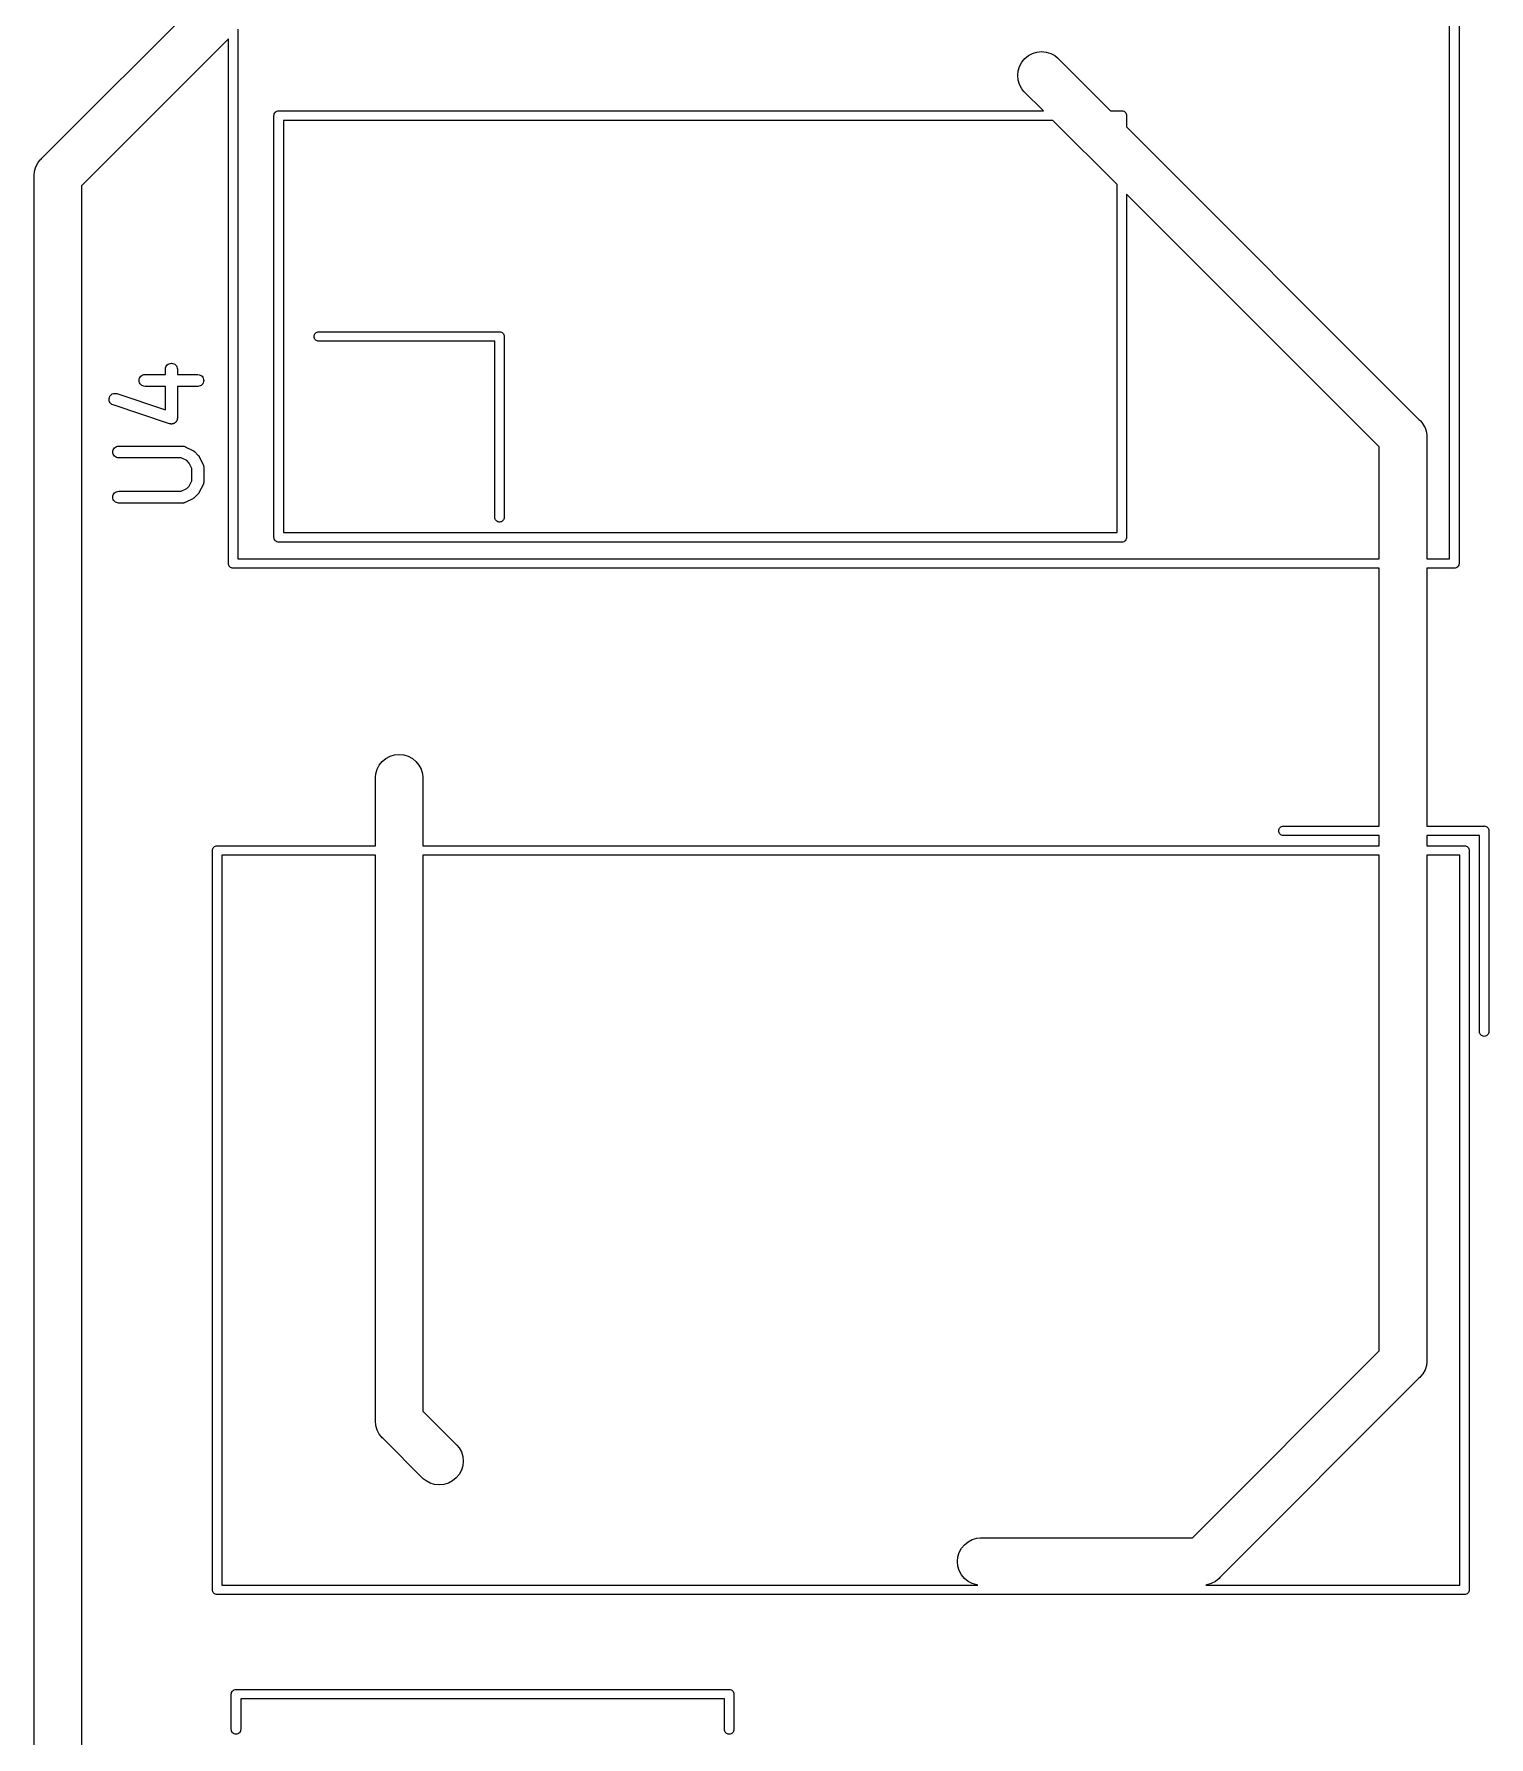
# Model space of a CAD drawing. Extents: x 104.3 to 159.2, y -93 to -16.3.
# Drawn here: x 106.63 to 125.04, y -69.78 to -48.24 of the extents above; entities that cross this region are included whole.
import ezdxf

# ---------------------------------------------------------------- set-up
doc = ezdxf.new("R2010")
doc.units = 0
doc.layers.add('BLACK', color=7, linetype='CONTINUOUS')

msp = doc.modelspace()

# ---------------------------------------------------------------- linework, layer by layer
at = {"layer": 'BLACK', "linetype": 'CONTINUOUS'}
for p, q in [((124.542, -54.88), (124.542, -46.528)), ((124.662, -46.528), (124.662, -54.9371)), ((106.732, -49.8155), (109.092, -47.4557)), ((109.212, -48.1843), (109.212, -54.88)), ((109.092, -48.3043), (107.234, -50.1623)), ((109.092, -54.9371), (109.092, -48.3043)), ((119.084, -48.7092), (119.101, -48.6526)), ((119.101, -48.6526), (119.129, -48.6005)), ((119.129, -48.6005), (119.167, -48.5548)), ((119.167, -48.5548), (119.213, -48.5174)), ((119.213, -48.5174), (119.265, -48.4895)), ((119.265, -48.4895), (119.321, -48.4723)), ((119.321, -48.4723), (119.38, -48.4665)), ((119.38, -48.4665), (119.439, -48.4723)), ((119.439, -48.4723), (119.495, -48.4895)), ((119.495, -48.4895), (119.547, -48.5174)), ((119.547, -48.5174), (119.582, -48.5455)), ((119.582, -48.5455), (120.252, -49.216)), ((119.079, -48.768), (119.084, -48.7092)), ((119.084, -48.8268), (119.079, -48.768)), ((119.101, -48.8834), (119.084, -48.8268)), ((119.129, -48.9355), (119.101, -48.8834)), ((119.157, -48.9697), (119.129, -48.9355)), ((119.404, -49.216), (119.157, -48.9697)), ((109.668, -49.276), (109.669, -49.2642)), ((109.668, -49.279), (109.668, -49.276)), ((109.668, -54.6071), (109.668, -49.279)), ((109.669, -49.2642), (109.672, -49.2529)), ((109.672, -49.2529), (109.678, -49.2425)), ((109.678, -49.2425), (109.685, -49.2334)), ((109.685, -49.2334), (109.695, -49.2259)), ((109.695, -49.2259), (109.705, -49.2203)), ((109.705, -49.2203), (109.716, -49.2169)), ((109.716, -49.2169), (109.725, -49.216)), ((109.725, -49.216), (109.728, -49.2157)), ((109.725, -49.216), (109.725, -49.216)), ((109.728, -49.2157), (109.731, -49.216)), ((109.731, -49.216), (119.404, -49.216)), ((120.252, -49.216), (120.393, -49.216)), ((120.393, -49.216), (120.396, -49.2157)), ((120.396, -49.2157), (120.399, -49.216)), ((120.399, -49.216), (120.399, -49.216)), ((120.399, -49.216), (120.408, -49.2169)), ((120.408, -49.2169), (120.419, -49.2203)), ((120.419, -49.2203), (120.429, -49.2259)), ((120.429, -49.2259), (120.439, -49.2334)), ((120.439, -49.2334), (120.446, -49.2425)), ((120.446, -49.2425), (120.452, -49.2529)), ((120.452, -49.2529), (120.455, -49.2642)), ((120.455, -49.2642), (120.456, -49.276)), ((120.456, -49.276), (120.456, -49.2789)), ((120.456, -49.2789), (120.456, -49.4197)), ((109.788, -49.336), (109.788, -54.55)), ((119.524, -49.336), (109.788, -49.336)), ((120.336, -50.1483), (119.524, -49.336)), ((120.456, -49.4197), (124.154, -53.1175)), ((106.638, -49.9792), (106.655, -49.9226)), ((106.655, -49.9226), (106.683, -49.8705)), ((106.683, -49.8705), (106.711, -49.8363)), ((106.711, -49.8363), (106.721, -49.8248)), ((106.711, -49.8363), (106.711, -49.8363)), ((106.721, -49.8248), (106.732, -49.8155)), ((106.633, -50.038), (106.638, -49.9792)), ((106.634, -50.0527), (106.633, -50.038)), ((106.634, -71.8673), (106.634, -50.0527)), ((107.234, -50.1623), (107.234, -71.7577)), ((120.336, -54.55), (120.336, -50.1483)), ((123.652, -53.4643), (120.456, -50.2683)), ((120.456, -50.2683), (120.456, -54.6071)), ((110.176, -52.07), (110.177, -52.0582)), ((110.177, -52.0818), (110.176, -52.07)), ((110.177, -52.0582), (110.18, -52.0469)), ((110.18, -52.0931), (110.177, -52.0818)), ((110.18, -52.0469), (110.186, -52.0365)), ((110.186, -52.1035), (110.18, -52.0931)), ((110.186, -52.0365), (110.193, -52.0274)), ((110.193, -52.1126), (110.186, -52.1035)), ((110.193, -52.0274), (110.203, -52.0199)), ((110.203, -52.1201), (110.193, -52.1126)), ((110.203, -52.0199), (110.213, -52.0143)), ((110.213, -52.1257), (110.203, -52.1201)), ((110.213, -52.0143), (110.224, -52.0109)), ((110.224, -52.0109), (110.233, -52.01)), ((110.233, -52.01), (112.519, -52.01)), ((112.519, -52.01), (112.522, -52.0097)), ((112.522, -52.0097), (112.525, -52.01)), ((112.525, -52.01), (112.525, -52.01)), ((112.525, -52.01), (112.534, -52.0109)), ((112.534, -52.0109), (112.545, -52.0143)), ((112.545, -52.0143), (112.555, -52.0199)), ((112.555, -52.0199), (112.565, -52.0274)), ((112.565, -52.0274), (112.572, -52.0365)), ((112.572, -52.0365), (112.578, -52.0469)), ((112.578, -52.0469), (112.581, -52.0582)), ((112.581, -52.0582), (112.582, -52.07)), ((112.582, -52.07), (112.582, -52.0729)), ((112.582, -52.0729), (112.582, -54.3531)), ((110.224, -52.1291), (110.213, -52.1257)), ((110.233, -52.13), (110.224, -52.1291)), ((112.462, -52.13), (110.233, -52.13)), ((112.462, -54.353), (112.462, -52.13)), ((108.009, -52.5564), (108.023, -52.5521)), ((108.023, -52.5521), (108.038, -52.5507)), ((108.038, -52.5507), (108.296, -52.5507)), ((108.296, -52.4818), (108.298, -52.4673)), ((108.296, -52.4829), (108.296, -52.4818)), ((108.296, -52.5507), (108.296, -52.4829)), ((108.298, -52.4673), (108.302, -52.4533)), ((108.302, -52.4533), (108.309, -52.4405)), ((108.309, -52.4405), (108.319, -52.4293)), ((108.319, -52.4293), (108.33, -52.4201)), ((108.33, -52.4201), (108.343, -52.4133)), ((108.343, -52.4133), (108.357, -52.4092)), ((108.357, -52.4092), (108.372, -52.4079)), ((108.372, -52.4079), (108.386, -52.4094)), ((108.386, -52.4094), (108.4, -52.4137)), ((108.4, -52.4137), (108.413, -52.4207)), ((108.413, -52.4207), (108.424, -52.43)), ((108.424, -52.43), (108.434, -52.4414)), ((108.434, -52.4414), (108.44, -52.4543)), ((108.44, -52.4543), (108.445, -52.4683)), ((108.445, -52.4683), (108.446, -52.4829)), ((108.446, -52.4829), (108.446, -52.5507)), ((108.446, -52.5507), (108.704, -52.5507)), ((108.704, -52.5507), (108.705, -52.5507)), ((108.705, -52.5507), (108.72, -52.5524)), ((108.72, -52.5524), (108.734, -52.5568)), ((107.963, -52.6252), (107.964, -52.6106)), ((107.964, -52.6398), (107.963, -52.6252)), ((107.964, -52.6106), (107.969, -52.5966)), ((107.968, -52.6538), (107.964, -52.6398)), ((107.975, -52.6668), (107.968, -52.6538)), ((107.969, -52.5966), (107.976, -52.5838)), ((107.984, -52.6782), (107.975, -52.6668)), ((107.976, -52.5838), (107.985, -52.5725)), ((107.995, -52.6876), (107.984, -52.6782)), ((107.985, -52.5725), (107.996, -52.5632)), ((108.008, -52.6946), (107.995, -52.6876)), ((107.996, -52.5632), (108.009, -52.5564)), ((108.022, -52.6991), (108.008, -52.6946)), ((108.037, -52.7007), (108.022, -52.6991)), ((108.038, -52.7007), (108.037, -52.7007)), ((108.296, -52.7007), (108.038, -52.7007)), ((108.296, -52.9978), (108.296, -52.7007)), ((108.704, -52.7007), (108.446, -52.7007)), ((108.446, -52.7007), (108.446, -53.1019)), ((108.719, -52.6993), (108.704, -52.7007)), ((108.733, -52.6951), (108.719, -52.6993)), ((108.746, -52.6882), (108.733, -52.6951)), ((108.734, -52.5568), (108.747, -52.5638)), ((108.757, -52.6789), (108.746, -52.6882)), ((108.747, -52.5638), (108.758, -52.5732)), ((108.767, -52.6677), (108.757, -52.6789)), ((108.758, -52.5732), (108.767, -52.5846)), ((108.767, -52.5846), (108.774, -52.5976)), ((108.774, -52.6548), (108.767, -52.6677)), ((108.774, -52.5976), (108.778, -52.6117)), ((108.778, -52.6408), (108.774, -52.6548)), ((108.778, -52.6117), (108.779, -52.6262)), ((108.779, -52.6262), (108.778, -52.6408)), ((107.582, -52.8538), (107.586, -52.8396)), ((107.582, -52.8685), (107.582, -52.8538)), ((107.584, -52.8829), (107.582, -52.8685)), ((107.589, -52.8966), (107.584, -52.8829)), ((107.586, -52.8396), (107.592, -52.8263)), ((107.597, -52.9091), (107.589, -52.8966)), ((107.592, -52.8263), (107.6, -52.8144)), ((107.607, -52.9199), (107.597, -52.9091)), ((107.6, -52.8144), (107.611, -52.8044)), ((107.619, -52.9285), (107.607, -52.9199)), ((107.611, -52.8044), (107.623, -52.7966)), ((107.632, -52.9346), (107.619, -52.9285)), ((107.623, -52.7966), (107.637, -52.7914)), ((107.633, -52.935), (107.632, -52.9346)), ((108.347, -53.1731), (107.633, -52.935)), ((107.637, -52.7914), (107.652, -52.789)), ((107.652, -52.789), (107.666, -52.7894)), ((107.666, -52.7894), (107.68, -52.7927)), ((107.68, -52.7927), (108.296, -52.9978)), ((108.352, -53.174), (108.347, -53.1731)), ((108.356, -53.1754), (108.352, -53.174)), ((108.359, -53.1757), (108.356, -53.1754)), ((108.362, -53.1763), (108.359, -53.1757)), ((108.366, -53.1764), (108.362, -53.1763)), ((108.371, -53.1769), (108.366, -53.1764)), ((108.373, -53.1766), (108.371, -53.1769)), ((108.376, -53.1767), (108.373, -53.1766)), ((108.381, -53.176), (108.376, -53.1767)), ((108.385, -53.1756), (108.381, -53.176)), ((108.388, -53.1748), (108.385, -53.1756)), ((108.391, -53.1743), (108.388, -53.1748)), ((108.395, -53.1727), (108.391, -53.1743)), ((108.399, -53.1714), (108.395, -53.1727)), ((108.402, -53.1701), (108.399, -53.1714)), ((108.404, -53.1691), (108.402, -53.1701)), ((108.408, -53.1667), (108.404, -53.1691)), ((108.412, -53.1647), (108.408, -53.1667)), ((108.414, -53.1629), (108.412, -53.1647)), ((108.417, -53.1614), (108.414, -53.1629)), ((108.42, -53.1583), (108.417, -53.1614)), ((108.424, -53.1555), (108.42, -53.1583)), ((108.425, -53.1533), (108.424, -53.1555)), ((108.427, -53.1513), (108.425, -53.1533)), ((108.43, -53.1477), (108.427, -53.1513)), ((108.433, -53.1443), (108.43, -53.1477)), ((108.434, -53.1418), (108.433, -53.1443)), ((108.436, -53.1394), (108.434, -53.1418)), ((108.438, -53.1354), (108.436, -53.1394)), ((108.44, -53.1315), (108.438, -53.1354)), ((108.441, -53.1287), (108.44, -53.1315)), ((108.442, -53.1261), (108.441, -53.1287)), ((108.443, -53.1218), (108.442, -53.1261)), ((108.444, -53.1175), (108.443, -53.1218)), ((108.445, -53.1147), (108.444, -53.1175)), ((108.446, -53.1074), (108.445, -53.1119)), ((108.445, -53.1119), (108.445, -53.1147)), ((108.446, -53.1019), (108.446, -53.103)), ((108.446, -53.103), (108.446, -53.1074)), ((124.154, -53.1175), (124.165, -53.1268)), ((124.165, -53.1268), (124.175, -53.1383)), ((124.175, -53.1383), (124.203, -53.1725)), ((124.203, -53.1725), (124.205, -53.1769)), ((124.205, -53.1769), (124.231, -53.2246)), ((124.231, -53.2246), (124.248, -53.2812)), ((124.248, -53.2812), (124.252, -53.3253)), ((124.252, -53.3253), (124.252, -53.3253)), ((124.252, -53.3253), (124.253, -53.34)), ((124.253, -53.34), (124.252, -53.3547)), ((124.252, -53.3547), (124.252, -54.88)), ((107.629, -53.53), (107.631, -53.5154)), ((107.631, -53.5445), (107.629, -53.53)), ((107.631, -53.5154), (107.635, -53.5014)), ((107.635, -53.5586), (107.631, -53.5445)), ((107.635, -53.5014), (107.642, -53.4885)), ((107.642, -53.5715), (107.635, -53.5586)), ((107.642, -53.4885), (107.652, -53.4773)), ((107.651, -53.583), (107.642, -53.5715)), ((107.662, -53.5924), (107.651, -53.583)), ((107.652, -53.4773), (107.663, -53.468)), ((107.675, -53.5994), (107.662, -53.5924)), ((107.663, -53.468), (107.676, -53.4611)), ((107.689, -53.6038), (107.675, -53.5994)), ((107.676, -53.4611), (107.69, -53.4569)), ((107.703, -53.6055), (107.689, -53.6038)), ((107.69, -53.4569), (107.704, -53.4555)), ((107.704, -53.6055), (107.703, -53.6055)), ((107.704, -53.4555), (108.514, -53.4555)), ((108.496, -53.6055), (107.704, -53.6055)), ((108.565, -53.6397), (108.496, -53.6055)), ((108.514, -53.4555), (108.515, -53.4555)), ((108.515, -53.4555), (108.517, -53.4557)), ((108.517, -53.4557), (108.519, -53.4557)), ((108.519, -53.4557), (108.524, -53.4565)), ((108.524, -53.4565), (108.529, -53.4571)), ((108.529, -53.4571), (108.532, -53.4578)), ((108.532, -53.4578), (108.534, -53.4582)), ((108.534, -53.4582), (108.539, -53.46)), ((108.539, -53.46), (108.543, -53.4615)), ((108.543, -53.4615), (108.545, -53.4626)), ((108.545, -53.4626), (108.547, -53.4634)), ((108.547, -53.4634), (108.643, -53.511)), ((108.643, -53.511), (108.644, -53.5115)), ((108.644, -53.5115), (108.647, -53.5138)), ((108.647, -53.5138), (108.651, -53.5158)), ((108.651, -53.5158), (108.653, -53.5178)), ((108.653, -53.5178), (108.656, -53.5195)), ((108.656, -53.5195), (108.659, -53.5224)), ((108.659, -53.5224), (108.662, -53.5251)), ((108.662, -53.5251), (108.71, -53.5727)), ((108.71, -53.5727), (108.711, -53.5734)), ((108.711, -53.5734), (108.713, -53.5767)), ((108.713, -53.5767), (108.716, -53.5798)), ((108.716, -53.5798), (108.718, -53.5824)), ((108.718, -53.5824), (108.72, -53.5849)), ((108.72, -53.5849), (108.722, -53.5886)), ((108.722, -53.5886), (108.724, -53.5922)), ((108.724, -53.5922), (108.771, -53.6874)), ((123.652, -54.88), (123.652, -53.4643)), ((108.595, -53.6701), (108.565, -53.6397)), ((108.629, -53.7387), (108.595, -53.6701)), ((108.629, -53.8937), (108.629, -53.7387)), ((108.771, -53.6874), (108.772, -53.6883)), ((108.772, -53.6883), (108.773, -53.6904)), ((108.773, -53.6904), (108.774, -53.6924)), ((108.774, -53.6924), (108.775, -53.6973)), ((108.775, -53.6973), (108.777, -53.7021)), ((108.777, -53.7021), (108.777, -53.7043)), ((108.777, -53.7043), (108.778, -53.7064)), ((108.778, -53.7064), (108.778, -53.7115)), ((108.778, -53.7115), (108.779, -53.7165)), ((108.779, -53.7165), (108.779, -53.7188)), ((108.779, -53.7188), (108.779, -53.721)), ((108.779, -53.721), (108.779, -53.9114)), ((107.635, -54.0728), (107.642, -54.06)), ((107.642, -54.06), (107.652, -54.0487)), ((107.652, -54.0487), (107.663, -54.0394)), ((107.663, -54.0394), (107.676, -54.0326)), ((107.676, -54.0326), (107.69, -54.0283)), ((107.69, -54.0283), (107.704, -54.0269)), ((107.704, -54.0269), (108.496, -54.0269)), ((108.496, -54.0269), (108.565, -53.9926)), ((108.565, -53.9926), (108.595, -53.9622)), ((108.595, -53.9622), (108.629, -53.8937)), ((108.71, -54.0597), (108.662, -54.1073)), ((108.712, -54.0564), (108.71, -54.0597)), ((108.715, -54.0534), (108.712, -54.0564)), ((108.717, -54.0508), (108.715, -54.0534)), ((108.719, -54.0484), (108.717, -54.0508)), ((108.721, -54.0447), (108.719, -54.0484)), ((108.723, -54.0411), (108.721, -54.0447)), ((108.724, -54.0402), (108.723, -54.0411)), ((108.771, -53.945), (108.724, -54.0402)), ((108.772, -53.9429), (108.771, -53.945)), ((108.773, -53.941), (108.772, -53.9429)), ((108.775, -53.9361), (108.773, -53.941)), ((108.777, -53.9313), (108.775, -53.9361)), ((108.778, -53.927), (108.777, -53.9291)), ((108.777, -53.9291), (108.777, -53.9313)), ((108.779, -53.9169), (108.778, -53.9219)), ((108.778, -53.9219), (108.778, -53.927)), ((108.779, -53.9114), (108.779, -53.9125)), ((108.779, -53.9125), (108.779, -53.9147)), ((108.779, -53.9147), (108.779, -53.9169)), ((107.629, -54.1014), (107.631, -54.0868)), ((107.631, -54.116), (107.629, -54.1014)), ((107.631, -54.0868), (107.635, -54.0728)), ((107.635, -54.13), (107.631, -54.116)), ((107.642, -54.143), (107.635, -54.13)), ((107.651, -54.1544), (107.642, -54.143)), ((107.662, -54.1638), (107.651, -54.1544)), ((107.675, -54.1708), (107.662, -54.1638)), ((107.689, -54.1753), (107.675, -54.1708)), ((107.703, -54.1769), (107.689, -54.1753)), ((107.704, -54.1769), (107.703, -54.1769)), ((108.514, -54.1769), (107.704, -54.1769)), ((108.516, -54.1767), (108.514, -54.1769)), ((108.518, -54.1768), (108.516, -54.1767)), ((108.523, -54.176), (108.518, -54.1768)), ((108.528, -54.1755), (108.523, -54.176)), ((108.531, -54.1748), (108.528, -54.1755)), ((108.533, -54.1745), (108.531, -54.1748)), ((108.538, -54.1727), (108.533, -54.1745)), ((108.542, -54.1712), (108.538, -54.1727)), ((108.544, -54.1702), (108.542, -54.1712)), ((108.547, -54.1694), (108.544, -54.1702)), ((108.643, -54.1214), (108.547, -54.169)), ((108.547, -54.169), (108.547, -54.1694)), ((108.646, -54.1191), (108.643, -54.1214)), ((108.65, -54.1172), (108.646, -54.1191)), ((108.652, -54.1152), (108.65, -54.1172)), ((108.655, -54.1136), (108.652, -54.1152)), ((108.658, -54.1107), (108.655, -54.1136)), ((108.661, -54.1081), (108.658, -54.1107)), ((108.662, -54.1073), (108.661, -54.1081)), ((112.462, -54.356), (112.462, -54.353)), ((112.463, -54.3678), (112.462, -54.356)), ((112.466, -54.3791), (112.463, -54.3678)), ((112.472, -54.3895), (112.466, -54.3791)), ((112.479, -54.3986), (112.472, -54.3895)), ((112.489, -54.4061), (112.479, -54.3986)), ((112.499, -54.4117), (112.489, -54.4061)), ((112.51, -54.4151), (112.499, -54.4117)), ((112.519, -54.416), (112.51, -54.4151)), ((112.522, -54.4163), (112.519, -54.416)), ((112.519, -54.416), (112.519, -54.416)), ((112.534, -54.4151), (112.522, -54.4163)), ((112.545, -54.4117), (112.534, -54.4151)), ((112.555, -54.4061), (112.545, -54.4117)), ((112.565, -54.3986), (112.555, -54.4061)), ((112.572, -54.3895), (112.565, -54.3986)), ((112.578, -54.3791), (112.572, -54.3895)), ((112.581, -54.3678), (112.578, -54.3791)), ((112.582, -54.3589), (112.581, -54.3678)), ((112.582, -54.3531), (112.582, -54.356)), ((112.582, -54.356), (112.582, -54.3589)), ((109.668, -54.61), (109.668, -54.6071)), ((109.669, -54.6218), (109.668, -54.61)), ((109.672, -54.6331), (109.669, -54.6218)), ((109.676, -54.6395), (109.672, -54.6331)), ((109.678, -54.6435), (109.676, -54.6395)), ((109.685, -54.6526), (109.678, -54.6435)), ((109.695, -54.6601), (109.685, -54.6526)), ((109.705, -54.6657), (109.695, -54.6601)), ((109.716, -54.6691), (109.705, -54.6657)), ((109.728, -54.6703), (109.716, -54.6691)), ((109.731, -54.67), (109.728, -54.6703)), ((120.393, -54.67), (109.731, -54.67)), ((109.788, -54.55), (120.336, -54.55)), ((120.396, -54.6703), (120.393, -54.67)), ((120.408, -54.6691), (120.396, -54.6703)), ((120.419, -54.6657), (120.408, -54.6691)), ((120.429, -54.6601), (120.419, -54.6657)), ((120.439, -54.6526), (120.429, -54.6601)), ((120.446, -54.6435), (120.439, -54.6526)), ((120.452, -54.6331), (120.446, -54.6435)), ((120.455, -54.6218), (120.452, -54.6331)), ((120.456, -54.6129), (120.455, -54.6218)), ((120.456, -54.6071), (120.456, -54.61)), ((120.456, -54.61), (120.456, -54.6129)), ((120.456, -54.6129), (120.456, -54.6129)), ((109.212, -54.88), (123.652, -54.88)), ((124.252, -54.88), (124.542, -54.88)), ((109.092, -54.94), (109.092, -54.9371)), ((109.093, -54.9518), (109.092, -54.94)), ((109.096, -54.9631), (109.093, -54.9518)), ((109.102, -54.9735), (109.096, -54.9631)), ((109.109, -54.9826), (109.102, -54.9735)), ((109.119, -54.9901), (109.109, -54.9826)), ((109.129, -54.9957), (109.119, -54.9901)), ((109.14, -54.9991), (109.129, -54.9957)), ((109.152, -55.0003), (109.14, -54.9991)), ((109.155, -55), (109.152, -55.0003)), ((123.652, -55), (109.155, -55)), ((123.652, -58.261), (123.652, -55)), ((124.599, -55), (124.252, -55)), ((124.252, -55), (124.252, -58.261)), ((124.602, -55.0003), (124.599, -55)), ((124.614, -54.9991), (124.602, -55.0003)), ((124.625, -54.9957), (124.614, -54.9991)), ((124.635, -54.9901), (124.625, -54.9957)), ((124.645, -54.9826), (124.635, -54.9901)), ((124.652, -54.9735), (124.645, -54.9826)), ((124.658, -54.9631), (124.652, -54.9735)), ((124.661, -54.9518), (124.658, -54.9631)), ((124.662, -54.9429), (124.661, -54.9518)), ((124.662, -54.9371), (124.662, -54.94)), ((124.662, -54.94), (124.662, -54.9429)), ((124.662, -54.9429), (124.662, -54.9429)), ((110.973, -57.5426), (111.001, -57.4905)), ((111.001, -57.4905), (111.039, -57.4448)), ((111.039, -57.4448), (111.085, -57.4074)), ((111.085, -57.4074), (111.137, -57.3795)), ((111.137, -57.3795), (111.193, -57.3623)), ((111.193, -57.3623), (111.252, -57.3565)), ((111.252, -57.3565), (111.311, -57.3623)), ((111.311, -57.3623), (111.367, -57.3795)), ((111.367, -57.3795), (111.419, -57.4074)), ((111.419, -57.4074), (111.465, -57.4448)), ((111.465, -57.4448), (111.503, -57.4905)), ((111.503, -57.4905), (111.531, -57.5426)), ((110.952, -57.6433), (110.956, -57.5992)), ((110.952, -58.511), (110.952, -57.6433)), ((110.956, -57.5992), (110.973, -57.5426)), ((111.531, -57.5426), (111.548, -57.5992)), ((111.548, -57.5992), (111.552, -57.6433)), ((111.552, -57.6433), (111.552, -58.511)), ((122.38, -58.321), (122.381, -58.3092)), ((122.381, -58.3328), (122.38, -58.321)), ((122.381, -58.3092), (122.384, -58.2979)), ((122.384, -58.3441), (122.381, -58.3328)), ((122.384, -58.2979), (122.39, -58.2875)), ((122.39, -58.3545), (122.384, -58.3441)), ((122.39, -58.2875), (122.397, -58.2784)), ((122.397, -58.3636), (122.39, -58.3545)), ((122.397, -58.2784), (122.407, -58.2709)), ((122.407, -58.3711), (122.397, -58.3636)), ((122.407, -58.2709), (122.417, -58.2653)), ((122.417, -58.2653), (122.428, -58.2619)), ((122.428, -58.2619), (122.437, -58.261)), ((122.437, -58.261), (123.652, -58.261)), ((124.252, -58.261), (124.977, -58.261)), ((124.977, -58.261), (124.98, -58.2607)), ((124.98, -58.2607), (124.983, -58.261)), ((124.983, -58.261), (124.983, -58.261)), ((124.983, -58.261), (124.992, -58.2619)), ((124.992, -58.2619), (125.003, -58.2653)), ((125.003, -58.2653), (125.013, -58.2709)), ((125.013, -58.2709), (125.023, -58.2784)), ((125.023, -58.2784), (125.03, -58.2875)), ((125.03, -58.2875), (125.036, -58.2979)), ((125.036, -58.2979), (125.039, -58.3092)), ((125.039, -58.3092), (125.04, -58.321)), ((125.04, -58.321), (125.04, -58.3239)), ((125.04, -58.3239), (125.04, -60.8639)), ((108.89, -58.571), (108.891, -58.5592)), ((108.89, -58.574), (108.89, -58.571)), ((108.89, -67.9181), (108.89, -58.574)), ((108.891, -58.5592), (108.894, -58.5479)), ((108.894, -58.5479), (108.9, -58.5375)), ((108.9, -58.5375), (108.907, -58.5284)), ((108.907, -58.5284), (108.917, -58.5209)), ((108.917, -58.5209), (108.927, -58.5153)), ((108.927, -58.5153), (108.938, -58.5119)), ((108.938, -58.5119), (108.947, -58.511)), ((108.947, -58.511), (108.95, -58.5107)), ((108.947, -58.511), (108.947, -58.511)), ((108.95, -58.5107), (108.953, -58.511)), ((108.953, -58.511), (110.952, -58.511)), ((111.552, -58.511), (123.652, -58.511)), ((122.417, -58.3767), (122.407, -58.3711)), ((122.428, -58.3801), (122.417, -58.3767)), ((122.437, -58.381), (122.428, -58.3801)), ((123.652, -58.381), (122.437, -58.381)), ((123.652, -58.511), (123.652, -58.381)), ((124.92, -58.381), (124.252, -58.381)), ((124.252, -58.381), (124.252, -58.511)), ((124.252, -58.511), (124.727, -58.511)), ((124.727, -58.511), (124.73, -58.5107)), ((124.73, -58.5107), (124.733, -58.511)), ((124.733, -58.511), (124.733, -58.511)), ((124.733, -58.511), (124.742, -58.5119)), ((124.742, -58.5119), (124.753, -58.5153)), ((124.753, -58.5153), (124.763, -58.5209)), ((124.763, -58.5209), (124.773, -58.5284)), ((124.773, -58.5284), (124.78, -58.5375)), ((124.78, -58.5375), (124.786, -58.5479)), ((124.786, -58.5479), (124.789, -58.5592)), ((124.789, -58.5592), (124.79, -58.571)), ((124.79, -58.571), (124.79, -58.5739)), ((124.79, -58.5739), (124.79, -67.9181)), ((124.92, -60.8639), (124.92, -58.381)), ((110.952, -58.631), (109.01, -58.631)), ((109.01, -58.631), (109.01, -67.861)), ((110.952, -65.7713), (110.952, -58.631)), ((111.552, -58.631), (111.552, -65.6617)), ((123.652, -58.631), (111.552, -58.631)), ((123.652, -64.8997), (123.652, -58.631)), ((124.252, -58.631), (124.252, -65.0093)), ((124.67, -58.631), (124.252, -58.631)), ((124.67, -67.861), (124.67, -58.631)), ((124.921, -60.8728), (124.92, -60.8639)), ((124.924, -60.8841), (124.921, -60.8728)), ((124.93, -60.8945), (124.924, -60.8841)), ((124.937, -60.9036), (124.93, -60.8945)), ((124.947, -60.9111), (124.937, -60.9036)), ((124.957, -60.9167), (124.947, -60.9111)), ((124.968, -60.9201), (124.957, -60.9167)), ((124.98, -60.9213), (124.968, -60.9201)), ((124.992, -60.9201), (124.98, -60.9213)), ((125.003, -60.9167), (124.992, -60.9201)), ((125.013, -60.9111), (125.003, -60.9167)), ((125.023, -60.9036), (125.013, -60.9111)), ((125.03, -60.8945), (125.023, -60.9036)), ((125.036, -60.8841), (125.03, -60.8945)), ((125.039, -60.8728), (125.036, -60.8841)), ((125.04, -60.8639), (125.039, -60.8728)), ((121.288, -67.264), (123.652, -64.8997)), ((124.252, -65.0387), (124.248, -65.0828)), ((124.252, -65.0093), (124.253, -65.024)), ((124.253, -65.024), (124.252, -65.0387)), ((124.252, -65.0387), (124.252, -65.0387)), ((124.154, -65.2465), (121.635, -67.7657)), ((124.165, -65.2372), (124.154, -65.2465)), ((124.175, -65.2257), (124.165, -65.2372)), ((124.203, -65.1915), (124.175, -65.2257)), ((124.231, -65.1394), (124.203, -65.1915)), ((124.248, -65.0828), (124.231, -65.1394)), ((124.231, -65.1394), (124.231, -65.1394)), ((111.552, -65.6617), (111.983, -66.0923)), ((110.951, -65.786), (110.952, -65.7713)), ((110.956, -65.8448), (110.951, -65.786)), ((110.973, -65.9014), (110.956, -65.8448)), ((111.001, -65.9535), (110.973, -65.9014)), ((111.029, -65.9877), (111.001, -65.9535)), ((111.039, -65.9992), (111.029, -65.9877)), ((111.05, -66.0085), (111.039, -65.9992)), ((111.558, -66.5165), (111.05, -66.0085)), ((111.983, -66.0923), (112.011, -66.1265)), ((112.011, -66.1265), (112.039, -66.1786)), ((112.039, -66.1786), (112.056, -66.2352)), ((112.056, -66.2352), (112.061, -66.294)), ((112.061, -66.294), (112.056, -66.3528)), ((111.593, -66.5446), (111.558, -66.5165)), ((111.645, -66.5725), (111.593, -66.5446)), ((111.927, -66.5446), (111.875, -66.5725)), ((111.973, -66.5072), (111.927, -66.5446)), ((112.011, -66.4615), (111.973, -66.5072)), ((112.039, -66.4094), (112.011, -66.4615)), ((112.056, -66.3528), (112.039, -66.4094)), ((111.701, -66.5897), (111.645, -66.5725)), ((111.76, -66.5954), (111.701, -66.5897)), ((111.819, -66.5897), (111.76, -66.5954)), ((111.875, -66.5725), (111.819, -66.5897)), ((118.339, -67.4486), (118.367, -67.3965)), ((118.367, -67.3965), (118.405, -67.3508)), ((118.405, -67.3508), (118.451, -67.3134)), ((118.451, -67.3134), (118.503, -67.2855)), ((118.503, -67.2855), (118.559, -67.2683)), ((118.559, -67.2683), (118.603, -67.264)), ((118.603, -67.264), (121.288, -67.264)), ((118.317, -67.564), (118.322, -67.5052)), ((118.322, -67.6228), (118.317, -67.564)), ((118.322, -67.5052), (118.339, -67.4486)), ((118.339, -67.6794), (118.322, -67.6228)), ((118.367, -67.7315), (118.339, -67.6794)), ((118.405, -67.7772), (118.367, -67.7315)), ((118.451, -67.8146), (118.405, -67.7772)), ((118.503, -67.8425), (118.451, -67.8146)), ((118.559, -67.8597), (118.503, -67.8425)), ((121.527, -67.8425), (121.471, -67.8597)), ((121.579, -67.8146), (121.527, -67.8425)), ((121.625, -67.7772), (121.579, -67.8146)), ((121.635, -67.7657), (121.625, -67.7772)), ((108.89, -67.921), (108.89, -67.9181)), ((108.891, -67.9328), (108.89, -67.921)), ((108.894, -67.9441), (108.891, -67.9328)), ((108.9, -67.9545), (108.894, -67.9441)), ((108.907, -67.9636), (108.9, -67.9545)), ((108.917, -67.9711), (108.907, -67.9636)), ((108.927, -67.9767), (108.917, -67.9711)), ((108.938, -67.9801), (108.927, -67.9767)), ((108.95, -67.9813), (108.938, -67.9801)), ((108.953, -67.981), (108.95, -67.9813)), ((124.727, -67.981), (108.953, -67.981)), ((109.01, -67.861), (118.573, -67.861)), ((118.573, -67.861), (118.559, -67.8597)), ((121.471, -67.8597), (121.457, -67.861)), ((121.457, -67.861), (124.67, -67.861)), ((124.73, -67.9813), (124.727, -67.981)), ((124.742, -67.9801), (124.73, -67.9813)), ((124.753, -67.9767), (124.742, -67.9801)), ((124.763, -67.9711), (124.753, -67.9767)), ((124.773, -67.9636), (124.763, -67.9711)), ((124.78, -67.9545), (124.773, -67.9636)), ((124.786, -67.9441), (124.78, -67.9545)), ((124.789, -67.9328), (124.786, -67.9441)), ((124.79, -67.9239), (124.789, -67.9328)), ((124.79, -67.9181), (124.79, -67.921)), ((124.79, -67.921), (124.79, -67.9239)), ((124.79, -67.9239), (124.79, -67.9239)), ((109.128, -69.242), (109.129, -69.2302)), ((109.128, -69.245), (109.128, -69.242)), ((109.128, -69.6899), (109.128, -69.245)), ((109.129, -69.2302), (109.132, -69.2189)), ((109.132, -69.2189), (109.138, -69.2085)), ((109.138, -69.2085), (109.145, -69.1994)), ((109.145, -69.1994), (109.155, -69.1919)), ((109.155, -69.1919), (109.165, -69.1863)), ((109.165, -69.1863), (109.176, -69.1829)), ((109.176, -69.1829), (109.185, -69.182)), ((109.185, -69.182), (109.188, -69.1817)), ((109.185, -69.182), (109.185, -69.182)), ((109.188, -69.1817), (109.191, -69.182)), ((109.191, -69.182), (115.425, -69.182)), ((115.368, -69.302), (109.248, -69.302)), ((109.248, -69.302), (109.248, -69.6899)), ((115.368, -69.6899), (115.368, -69.302)), ((115.425, -69.182), (115.428, -69.1817)), ((115.428, -69.1817), (115.431, -69.182)), ((115.431, -69.182), (115.44, -69.1829)), ((115.44, -69.1829), (115.451, -69.1863)), ((115.451, -69.1863), (115.461, -69.1919)), ((115.461, -69.1919), (115.471, -69.1994)), ((115.471, -69.1994), (115.478, -69.2085)), ((115.478, -69.2085), (115.484, -69.2189)), ((115.484, -69.2189), (115.487, -69.2302)), ((115.487, -69.2302), (115.488, -69.242)), ((115.488, -69.242), (115.488, -69.2449)), ((115.488, -69.2449), (115.488, -69.6899)), ((109.129, -69.6988), (109.128, -69.6899)), ((109.132, -69.7101), (109.129, -69.6988)), ((109.138, -69.7205), (109.132, -69.7101)), ((109.145, -69.7296), (109.138, -69.7205)), ((109.155, -69.7371), (109.145, -69.7296)), ((109.165, -69.7427), (109.155, -69.7371)), ((109.176, -69.7461), (109.165, -69.7427)), ((109.188, -69.7473), (109.176, -69.7461)), ((109.2, -69.7461), (109.188, -69.7473)), ((109.211, -69.7427), (109.2, -69.7461)), ((109.221, -69.7371), (109.211, -69.7427)), ((109.231, -69.7296), (109.221, -69.7371)), ((109.238, -69.7205), (109.231, -69.7296)), ((109.244, -69.7101), (109.238, -69.7205)), ((109.247, -69.6988), (109.244, -69.7101)), ((109.248, -69.6899), (109.247, -69.6988)), ((115.369, -69.6988), (115.368, -69.6899)), ((115.372, -69.7101), (115.369, -69.6988)), ((115.378, -69.7205), (115.372, -69.7101)), ((115.385, -69.7296), (115.378, -69.7205)), ((115.395, -69.7371), (115.385, -69.7296)), ((115.405, -69.7427), (115.395, -69.7371)), ((115.416, -69.7461), (115.405, -69.7427)), ((115.428, -69.7473), (115.416, -69.7461)), ((115.44, -69.7461), (115.428, -69.7473)), ((115.451, -69.7427), (115.44, -69.7461)), ((115.461, -69.7371), (115.451, -69.7427)), ((115.471, -69.7296), (115.461, -69.7371)), ((115.478, -69.7205), (115.471, -69.7296)), ((115.484, -69.7101), (115.478, -69.7205)), ((115.487, -69.6988), (115.484, -69.7101)), ((115.488, -69.6899), (115.487, -69.6988))]:
    msp.add_line(p, q, dxfattribs=at)

doc.saveas('drawing.dxf')
